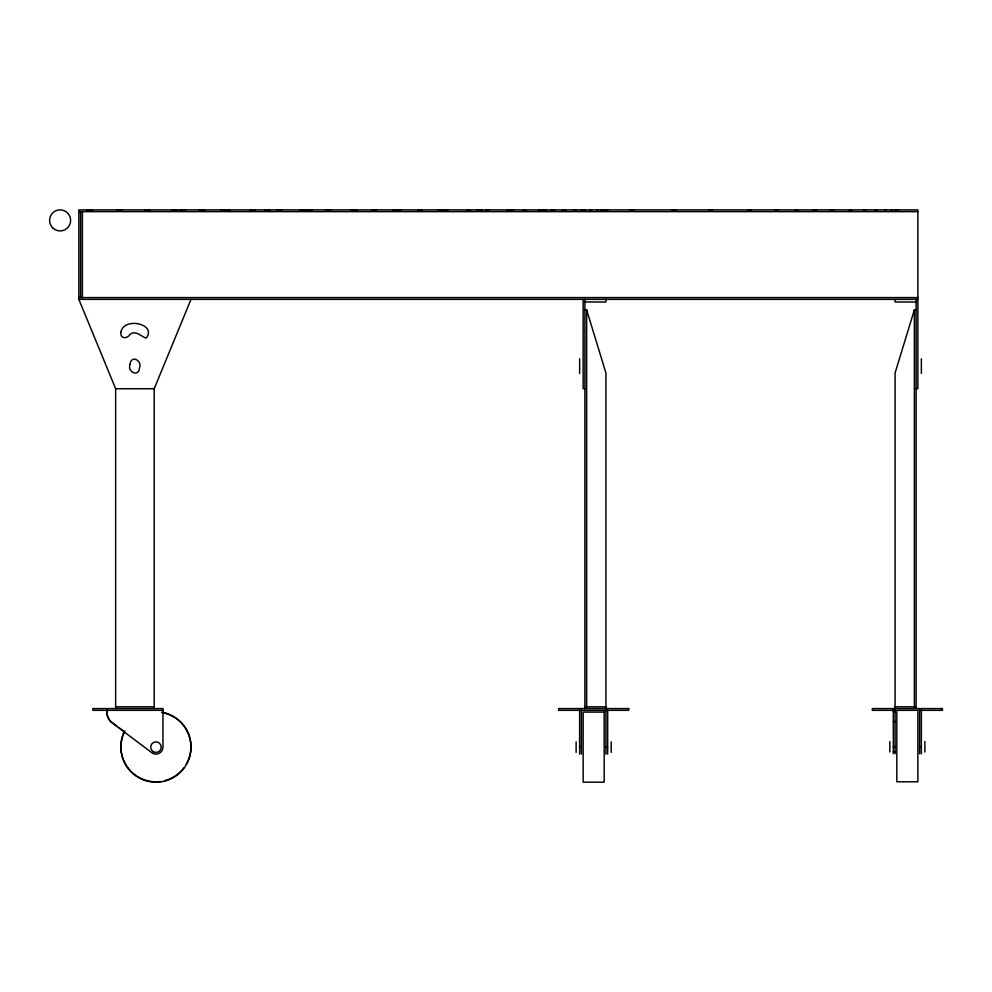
<?xml version="1.0" encoding="UTF-8"?>
<svg xmlns="http://www.w3.org/2000/svg" width="992" height="992" viewBox="0 0 992 992"><rect width="100%" height="100%" fill="white"/><g stroke="black" fill="none" stroke-linecap="round" stroke-linejoin="round"><path stroke-width="1.49" d="M604.078 211.296L604.227 209.882L604.364 211.296M894.883 211.296L895.032 209.882L895.181 211.296M916.112 309.876L914.364 309.876L895.082 372.967L895.082 708.573M191.01 299.361L154.206 388.74L115.655 388.74L78.852 299.361L78.852 209.882L917.86 209.882L917.86 388.74L916.112 388.74M78.852 211.643L917.86 211.643M78.852 297.588L917.86 297.588M78.852 299.361L917.86 299.361M584.896 301.99L605.926 301.99L605.926 299.361M916.112 301.99L895.082 301.99L895.082 299.361M584.896 309.876L586.644 309.876L605.926 372.967L605.926 708.573M584.896 388.74L583.147 388.74L583.147 299.361M115.655 706.825L154.206 706.825M584.896 706.825L605.926 706.825M895.082 706.825L916.112 706.825M162.973 710.334L92.864 710.334L92.864 708.573L162.973 708.573L162.973 747.137A7.006 7.006 0 0 1 151.007 752.097L110.992 722.002A14.024 14.024 0 0 1 106.888 712.082L106.826 709.937M893.333 711.698L895.082 711.698M893.333 721.606L895.082 721.606M893.333 746.74L895.082 746.74M919.621 746.74L921.37 746.74M579.638 747.137L581.386 747.137M605.926 747.137L607.674 747.137M893.333 751.7L895.082 751.7M116.994 726.169L110.93 721.606A14.024 14.024 0 0 1 106.826 711.698M119.412 727.992L124.26 731.637M924.879 741.483L924.879 751.998M921.37 358.757L921.37 373.476M921.37 753.759L921.37 709.937L919.621 709.937L919.621 753.759M917.86 711.698L917.86 781.795L896.83 781.795L896.83 711.698M916.112 299.361L916.112 708.573M914.364 309.876L914.364 706.825M898.368 209.882L898.368 211.296M897.314 209.882L897.314 211.296M895.801 209.882L895.801 211.296M895.082 753.759L895.082 709.937L893.333 709.937L893.333 753.759M889.824 741.483L889.824 751.998M611.184 741.88L611.184 752.395M607.674 710.334L607.674 754.143M607.451 209.882L607.451 211.296M606.397 209.882L606.397 211.296M605.926 710.334L605.926 754.143M604.872 209.882L604.872 211.296M586.644 309.876L586.644 706.825M584.896 299.361L584.896 708.573M581.386 710.334L581.386 754.143M579.638 358.757L579.638 373.476M579.638 710.334L579.638 754.143M576.129 741.88L576.129 752.395M154.206 388.418L154.206 708.573M115.655 388.418L115.655 708.573M82.386 211.643L82.386 297.588M80.612 211.643L80.612 297.588M162.056 712.616A35.055 35.055 0 0 1 189.683 756.71A35.055 35.055 0 0 1 143.009 779.712A35.055 35.055 0 0 1 124.88 730.943M161.994 712.231A35.055 35.055 0 0 1 186.248 764.274M183.706 768.081A35.055 35.055 0 0 1 164.97 780.605M160.468 781.498A35.055 35.055 0 0 1 124.136 731.922M848.817 211.296A10.515 3.373 90 0 1 852.19 211.296M573.252 211.296A10.515 3.373 90 0 1 576.625 211.296M863.263 211.296A10.515 2.716 90 0 1 865.979 211.296M582.254 211.296A10.515 2.716 90 0 1 584.97 211.296M874.882 211.296A10.515 2.058 90 0 1 876.953 211.296M589.608 211.296A10.515 2.058 90 0 1 591.666 211.296M812.597 211.296A10.515 4.563 90 0 1 817.16 211.296M550.448 211.296A10.515 4.563 90 0 1 555.012 211.296M774.988 210.242A10.515 5.258 90 0 1 777.703 210.242M523.032 210.242A10.515 5.258 90 0 1 525.76 210.242M748.142 210.242A10.515 5.89 90 0 1 751.204 210.242M507.247 210.242A10.515 5.89 90 0 1 510.297 210.242M708.908 210.242A10.515 6.746 90 0 1 712.392 210.242M485.72 210.242A10.515 6.746 90 0 1 489.205 210.242M672.316 210.242A10.515 7.44 90 0 1 676.16 210.242M466.6 210.242A10.515 7.44 90 0 1 470.444 210.242M891.3 211.296A10.515 0.769 90 0 1 892.068 211.296M601.152 211.296A10.515 0.769 90 0 1 601.933 211.296M884.901 211.296A10.515 1.451 90 0 1 886.352 211.296M596.738 211.296A10.515 1.451 90 0 1 598.188 211.296M829.982 211.222A10.515 4.08 90 0 1 834.061 211.222M561.794 211.222A10.515 4.08 90 0 1 565.862 211.222M795.113 210.242A10.515 4.948 90 0 1 797.68 210.242M538.482 210.242A10.515 4.948 90 0 1 541.049 210.242M438.303 210.304A10.515 9.697 90 0 1 443.312 210.304M325.562 210.304A10.515 9.697 90 0 1 330.584 210.304M179.998 210.242A10.515 10.515 0 0 1 185.442 210.242M171.876 210.242A10.515 10.515 0 0 1 177.32 210.242M508.76 210.242A10.515 9.275 90 0 1 513.571 210.242M371.74 210.242A10.515 9.275 90 0 1 376.538 210.242M306.801 210.242A10.515 10.317 90 0 1 312.133 210.242M249.798 210.242A10.515 10.317 90 0 1 255.13 210.242M116.647 210.242A10.515 10.515 0 0 1 122.09 210.242M541.694 210.242A10.515 9.102 90 0 1 546.406 210.242M396.23 210.242A10.515 9.102 90 0 1 400.954 210.242M220.559 210.242A10.515 10.49 90 0 1 225.99 210.242M199.256 210.242A10.515 10.49 90 0 1 204.687 210.242M580.928 210.242A10.515 8.705 90 0 1 585.441 210.242M417.83 210.242A10.515 8.705 90 0 1 422.332 210.242M477.202 210.242A10.515 9.474 90 0 1 482.112 210.242M351.044 210.242A10.515 9.474 90 0 1 355.942 210.242M264.728 210.242A10.515 10.416 90 0 1 270.122 210.242M224.75 210.242A10.515 10.416 90 0 1 230.132 210.242M630.118 210.242A10.515 8.072 90 0 1 634.297 210.242M443.498 210.242A10.515 8.072 90 0 1 447.677 210.242M87.023 210.242A10.515 10.515 0 0 1 92.467 210.242M144.72 210.242A10.515 10.515 0 0 1 150.164 210.242M351.838 210.242A10.515 10.156 90 0 1 357.095 210.242M276.545 210.242A10.515 10.156 90 0 1 281.802 210.242M393.266 210.242A10.515 9.957 90 0 1 398.424 210.242M299.993 210.242A10.515 9.957 90 0 1 305.152 210.242M130.051 364.213C127.05 371.715 138.483 377.716 139.525 368.02C142.526 360.518 131.093 354.528 130.051 364.213M121.036 331.613C119.511 338.842 127.013 339.487 130.225 334.143C136.363 329.939 141.261 336.92 146.27 338.086C157.096 324.124 124.546 316.646 121.036 331.613M628.705 708.573L558.608 708.573L558.608 710.334L628.705 710.334L628.705 708.573M942.4 708.573L872.303 708.573L872.303 710.334L942.4 710.334L942.4 708.573M604.178 712.082L583.147 712.082L583.147 782.192L604.178 782.192L604.178 712.082M153.326 751.688A5.258 5.258 0 0 0 161.225 747.137A5.258 5.258 0 0 0 153.326 742.586A5.258 5.258 0 0 0 153.326 751.688M52.675 227.838A10.515 10.515 0 0 0 70.271 223.113A10.515 10.515 0 0 0 57.4 210.242A10.515 10.515 0 0 0 52.675 227.838"/></g></svg>
